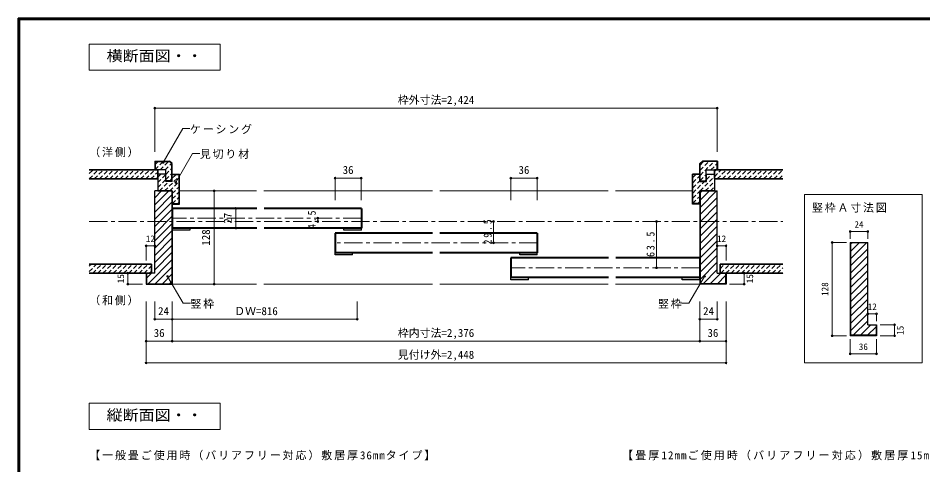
# Model space of a CAD drawing. Units: millimetres at full size, sheet at 1:5. Extents: x -981 to 969, y -733 to 681.
# Drawn here: x -981 to 261, y 67 to 681 of the extents above; entities that cross this region are included whole.
import ezdxf
from ezdxf.enums import TextEntityAlignment as Align

# ---------------------------------------------------------------- set-up
doc = ezdxf.new("R2010")
doc.units = ezdxf.units.MM
doc.header["$LTSCALE"] = 5
doc.header["$PDMODE"] = 32
doc.header["$PDSIZE"] = 2.5
doc.linetypes.add('CHAIN1', pattern=[8, 5, -1, 1, -1])
doc.linetypes.add('DASHED1', pattern=[1.8, 1.2, -0.6])
for name, color, linetype, lineweight in [('0-1_通り芯', 4, 'CHAIN1', 9), ('0-3_仕上げ', 7, 'Continuous', 18), ('0-4_枠', 3, 'Continuous', 25), ('0-5_ケーシング', 3, 'Continuous', 25), ('0-6_扉', 3, 'Continuous', 25), ('0-A_文字', 7, 'Continuous', 18), ('0-B_寸法', 7, 'Continuous', 9), ('0-C_ハッチ', 4, 'DASHED1', 9), ('F-0_補助線', 6, 'Continuous', 40)]:
    doc.layers.add(name, color=color, linetype=linetype, lineweight=lineweight)
doc.styles.add('ＭＳ ゴシック', font='')
doc.styles.get('ＭＳ ゴシック').set_extended_font_data('MS Gothic')

msp = doc.modelspace()

# ---------------------------------------------------------------- linework, layer by layer
at = {"layer": '0-1_通り芯'}
for p, q in [((-883.616, 401.231), (68.895, 401.231)), ((-509.871, 405.731), (-769.616, 405.731)), ((-268.367, 371.731), (-545.968, 371.731)), ((-45.105, 337.731), (-304.464, 337.731))]:
    msp.add_line(p, q, dxfattribs=at)
at = {"layer": '0-3_仕上げ', "color": 2, "lineweight": 35}
for p, q in [((-25.105, 472.231), (-25.105, 459.731)), ((68.895, 472.231), (-25.105, 472.231)), ((-883.616, 459.731), (-789.646, 459.731)), ((68.895, 459.731), (-25.105, 459.731)), ((-883.616, 342.731), (-798.34, 342.731)), ((-798.34, 342.731), (-798.34, 330.231)), ((-17.219, 342.731), (-17.219, 330.231)), ((68.895, 342.731), (-17.219, 342.731)), ((-883.616, 330.231), (-798.34, 330.231)), ((68.895, 330.231), (-17.219, 330.231))]:
    msp.add_line(p, q, dxfattribs=at)
msp.add_lwpolyline([(-883.616, 472.231), (-789.646, 472.231), (-789.646, 459.731)], dxfattribs=at)
at = {"layer": '0-4_枠'}
for p, q in [((-769.616, 443.231), (-793.616, 443.231)), ((-793.616, 330.231), (-793.616, 443.231)), ((-770.116, 443.231), (-770.116, 315.731)), ((-769.616, 443.231), (-769.616, 315.231)), ((-45.105, 443.231), (-21.105, 443.231)), ((-45.105, 443.231), (-45.105, 315.231)), ((-44.605, 443.231), (-44.605, 315.731)), ((-21.105, 330.231), (-21.105, 443.231)), ((161.52, 372.304), (161.52, 244.304)), ((161.52, 372.304), (185.52, 372.304)), ((162.02, 372.304), (162.02, 244.804)), ((185.52, 259.304), (185.52, 372.304)), ((-793.616, 330.231), (-805.616, 330.231)), ((-805.616, 330.231), (-805.616, 315.231)), ((-805.116, 330.231), (-805.116, 315.731)), ((-21.105, 330.231), (-9.105, 330.231)), ((-9.605, 330.231), (-9.605, 315.731)), ((-9.105, 330.231), (-9.105, 315.231)), ((-805.616, 315.231), (-769.616, 315.231)), ((-805.116, 315.731), (-770.116, 315.731)), ((-9.105, 315.231), (-45.105, 315.231)), ((-9.605, 315.731), (-44.605, 315.731)), ((185.52, 259.304), (197.52, 259.304)), ((197.02, 259.304), (197.02, 244.804)), ((197.52, 259.304), (197.52, 244.304)), ((197.52, 244.304), (161.52, 244.304)), ((197.02, 244.804), (162.02, 244.804))]:
    msp.add_line(p, q, dxfattribs=at)
at = {"layer": '0-4_枠', "color": 4, "lineweight": 9}
for p, q in [((-653.864, 443.231), (-759.616, 443.231)), ((-412.361, 443.231), (-643.864, 443.231)), ((-170.857, 443.231), (-402.361, 443.231)), ((-55.105, 443.231), (-160.857, 443.231)), ((-653.864, 315.231), (-769.616, 315.231)), ((-412.361, 315.231), (-643.864, 315.231)), ((-170.857, 315.231), (-402.361, 315.231)), ((-45.105, 315.231), (-160.857, 315.231))]:
    msp.add_line(p, q, dxfattribs=at)
at = {"layer": '0-5_ケーシング'}
for p, q in [((-793.716, 484.231), (-793.716, 472.231)), ((-793.716, 484.231), (-773.252, 484.231)), ((-778.516, 472.231), (-793.716, 472.231)), ((-793.216, 483.731), (-793.216, 472.231)), ((-793.216, 483.731), (-773.459, 483.731)), ((-770.216, 480.488), (-773.459, 483.731)), ((-769.716, 480.695), (-773.252, 484.231)), ((-770.216, 457.231), (-770.216, 480.488)), ((-769.716, 457.231), (-769.716, 480.695)), ((-45.005, 480.695), (-41.469, 484.231)), ((-45.005, 457.231), (-45.005, 480.695)), ((-44.505, 480.488), (-41.262, 483.731)), ((-44.505, 457.231), (-44.505, 480.488)), ((-21.005, 484.231), (-41.469, 484.231)), ((-21.505, 483.731), (-41.262, 483.731)), ((-36.205, 472.231), (-21.005, 472.231)), ((-21.505, 483.731), (-21.505, 472.231)), ((-21.005, 484.231), (-21.005, 472.231)), ((-769.616, 466.231), (-759.616, 466.231)), ((-769.616, 456.231), (-769.616, 466.231)), ((-769.616, 465.731), (-760.116, 465.731)), ((-760.116, 425.731), (-760.116, 465.731)), ((-759.616, 425.231), (-759.616, 466.231)), ((-55.105, 425.231), (-55.105, 466.231)), ((-45.105, 466.231), (-55.105, 466.231)), ((-54.605, 425.731), (-54.605, 465.731)), ((-45.105, 465.731), (-54.605, 465.731)), ((-45.105, 456.231), (-45.105, 466.231)), ((-769.716, 457.231), (-778.516, 457.231)), ((-45.005, 457.231), (-36.205, 457.231)), ((-789.616, 443.231), (-769.616, 443.231)), ((-769.616, 425.231), (-769.616, 443.231)), ((-45.105, 425.231), (-45.105, 443.231)), ((-25.105, 443.231), (-45.105, 443.231)), ((-769.616, 425.731), (-760.116, 425.731)), ((-769.616, 425.231), (-759.616, 425.231)), ((-45.105, 425.231), (-55.105, 425.231)), ((-45.105, 425.731), (-54.605, 425.731))]:
    msp.add_line(p, q, dxfattribs=at)
for points in [[(-778.516, 457.231), (-778.516, 458.28), (-778.516, 472.231)], [(-36.205, 457.231), (-36.205, 458.28), (-36.205, 472.231)], [(-769.616, 456.231), (-778.616, 456.231), (-778.616, 466.231), (-789.616, 466.231), (-789.616, 443.231)], [(-45.105, 456.231), (-36.105, 456.231), (-36.105, 466.231), (-25.105, 466.231), (-25.105, 443.231)]]:
    msp.add_lwpolyline(points, dxfattribs=at)
at = {"layer": '0-6_扉', "color": 6, "lineweight": 40}
for p, q in [((-769.616, 419.231), (-769.616, 392.231)), ((-653.623, 419.231), (-769.616, 419.231)), ((-509.871, 419.231), (-643.623, 419.231)), ((-509.871, 419.231), (-509.871, 392.231)), ((-653.623, 392.231), (-769.616, 392.231)), ((-509.871, 392.231), (-643.623, 392.231)), ((-545.968, 385.231), (-545.968, 358.231)), ((-412.119, 385.231), (-545.968, 385.231)), ((-268.367, 385.231), (-402.119, 385.231)), ((-268.367, 385.231), (-268.367, 358.231)), ((-412.119, 358.231), (-545.968, 358.231)), ((-268.367, 358.231), (-402.119, 358.231)), ((-304.464, 351.231), (-304.464, 324.231)), ((-170.615, 351.231), (-304.464, 351.231)), ((-45.105, 351.231), (-160.615, 351.231)), ((-45.105, 351.231), (-45.105, 324.231)), ((-170.615, 324.231), (-304.464, 324.231)), ((-45.105, 324.231), (-160.615, 324.231))]:
    msp.add_line(p, q, dxfattribs=at)
at = {"layer": '0-6_扉'}
for p, q in [((-769.616, 389.231), (-769.616, 392.231)), ((-533.871, 389.231), (-533.871, 392.231)), ((-509.871, 389.231), (-533.871, 389.231)), ((-509.871, 389.231), (-509.871, 392.231)), ((-545.968, 355.231), (-545.968, 358.231)), ((-521.968, 355.231), (-545.968, 355.231)), ((-521.968, 355.231), (-521.968, 358.231)), ((-292.367, 355.231), (-292.367, 358.231)), ((-268.367, 355.231), (-292.367, 355.231)), ((-268.367, 355.231), (-268.367, 358.231)), ((-304.464, 321.231), (-304.464, 324.231)), ((-280.464, 321.231), (-280.464, 324.231)), ((-45.105, 321.231), (-45.105, 324.231)), ((-280.464, 321.231), (-304.464, 321.231))]:
    msp.add_line(p, q, dxfattribs=at)
for points in [[(-745.616, 392.231), (-745.616, 389.231), (-769.616, 389.231)], [(-45.105, 321.231), (-69.105, 321.231), (-69.105, 324.231)]]:
    msp.add_lwpolyline(points, dxfattribs=at)
at = {"layer": '0-A_文字'}
for p, q in [((-782.112, 482.453), (-755.315, 528.868)), ((-755.315, 528.868), (-745.315, 528.868)), ((98.895, 438.478), (98.895, 206.804)), ((260.145, 438.478), (98.895, 438.478)), ((260.145, 438.478), (260.145, 206.804)), ((-776.01, 325.864), (-754.682, 288.923)), ((-754.682, 288.923), (-744.682, 288.923)), ((98.895, 206.804), (260.145, 206.804))]:
    msp.add_line(p, q, dxfattribs=at)
for points in [[(-883.616, 645.066), (-883.616, 609.066), (-703.616, 609.066), (-703.616, 645.066)], [(-883.616, 151.495), (-883.616, 115.495), (-703.616, 115.495), (-703.616, 151.495)]]:
    msp.add_lwpolyline(points, close=True, dxfattribs=at)
for points in [[(-764.731, 454.851), (-741.751, 494.654), (-731.751, 494.654)], [(-38.711, 325.864), (-60.039, 288.923), (-70.039, 288.923)]]:
    msp.add_lwpolyline(points, dxfattribs=at)
for p in [(-782.112, 482.453), (-764.731, 454.851), (-776.01, 325.864), (-38.711, 325.864)]:
    msp.add_point(p, dxfattribs=at)
at = {"layer": '0-B_寸法', "color": 4}
for p, q in [((-793.616, 497.003), (-793.616, 557.003)), ((-793.616, 557.003), (-21.105, 557.003)), ((-21.105, 497.003), (-21.105, 557.003)), ((-546.112, 460.731), (-546.112, 430.731)), ((-510.112, 460.731), (-546.112, 460.731)), ((-510.112, 460.731), (-510.112, 430.731)), ((-304.609, 460.731), (-304.609, 430.731)), ((-268.609, 460.731), (-304.609, 460.731)), ((-268.609, 460.731), (-268.609, 430.731)), ((-712.094, 443.231), (-747.179, 443.231)), ((-712.094, 443.231), (-712.094, 315.231)), ((-682.094, 419.231), (-682.094, 392.231)), ((-569.871, 401.231), (-569.871, 405.731)), ((-328.367, 371.731), (-328.367, 401.231)), ((-104.605, 337.731), (-104.605, 401.231)), ((161.52, 387.304), (161.52, 377.304)), ((185.52, 387.304), (161.52, 387.304)), ((185.52, 387.304), (185.52, 377.304)), ((-805.616, 367.731), (-793.616, 367.731)), ((-805.616, 367.731), (-805.616, 347.731)), ((-793.616, 367.731), (-793.616, 347.731)), ((-9.105, 367.731), (-21.105, 367.731)), ((-21.105, 367.731), (-21.105, 347.731)), ((-9.105, 367.731), (-9.105, 347.731)), ((136.52, 372.304), (136.52, 244.304)), ((136.52, 372.304), (156.52, 372.304)), ((-830.616, 330.231), (-830.616, 315.231)), ((-830.616, 330.231), (-810.616, 330.231)), ((15.895, 330.231), (-4.105, 330.231)), ((15.895, 330.231), (15.895, 315.231)), ((-830.616, 315.231), (-810.616, 315.231)), ((-750.914, 315.231), (-712.094, 315.231)), ((15.895, 315.231), (-4.105, 315.231)), ((-805.616, 291.398), (-805.616, 206.804)), ((-793.616, 291.398), (-793.616, 266.804)), ((-769.616, 291.398), (-769.616, 236.804)), ((-515.652, 291.398), (-515.652, 266.804)), ((-45.105, 291.398), (-45.105, 236.804)), ((-9.105, 291.398), (-9.105, 206.804)), ((185.52, 274.304), (185.52, 264.304)), ((197.52, 274.304), (185.52, 274.304)), ((197.52, 274.304), (197.52, 264.304)), ((-793.616, 266.804), (-515.652, 266.804)), ((222.52, 259.304), (202.52, 259.304)), ((222.52, 259.304), (222.52, 244.304)), ((-805.616, 236.804), (-9.105, 236.804)), ((136.52, 244.304), (156.52, 244.304)), ((161.52, 219.304), (161.52, 239.304)), ((197.52, 219.304), (197.52, 239.304)), ((222.52, 244.304), (202.52, 244.304)), ((197.52, 219.304), (161.52, 219.304)), ((-805.616, 206.804), (-9.105, 206.804))]:
    msp.add_line(p, q, dxfattribs=at)
msp.add_lwpolyline([(-21.105, 291.398), (-21.105, 266.804), (-45.105, 266.804)], dxfattribs=at)
at = {"layer": '0-B_寸法'}
for p in [(-793.616, 557.003), (-21.105, 557.003), (-546.112, 460.731), (-510.112, 460.731), (-304.609, 460.731), (-268.609, 460.731), (-712.094, 443.231), (-682.094, 419.231), (-569.871, 405.731), (-569.871, 401.231), (-328.367, 401.231), (-104.605, 401.231), (-682.094, 392.231), (161.52, 387.304), (185.52, 387.304), (-328.367, 371.731), (136.52, 372.304), (-805.616, 367.731), (-793.616, 367.731), (-21.105, 367.731), (-9.105, 367.731), (-104.605, 337.731), (-830.616, 330.231), (15.895, 330.231), (-830.616, 315.231), (-712.094, 315.231), (15.895, 315.231), (185.52, 274.304), (197.52, 274.304), (-793.616, 266.804), (-769.616, 266.804), (-515.652, 266.804), (-45.105, 266.804), (-21.105, 266.804), (222.52, 259.304), (-805.616, 236.804), (-769.616, 236.804), (-45.105, 236.804), (-9.105, 236.804), (136.52, 244.304), (222.52, 244.304), (161.52, 219.304), (197.52, 219.304), (-805.616, 206.804), (-9.105, 206.804)]:
    msp.add_point(p, dxfattribs=at)
at = {"layer": '0-C_ハッチ'}
for p, q in [((-883.616, 459.887), (-871.272, 472.231)), ((-883.616, 466.958), (-878.343, 472.231)), ((-876.701, 459.731), (-864.201, 472.231)), ((-869.63, 459.731), (-857.13, 472.231)), ((-862.559, 459.731), (-850.059, 472.231)), ((-855.488, 459.731), (-842.988, 472.231)), ((-848.417, 459.731), (-835.917, 472.231)), ((-841.346, 459.731), (-828.846, 472.231)), ((-834.274, 459.731), (-821.775, 472.231)), ((-827.203, 459.731), (-814.703, 472.231)), ((-820.132, 459.731), (-807.632, 472.231)), ((-813.061, 459.731), (-800.561, 472.231)), ((-805.99, 459.731), (-793.49, 472.231)), ((-793.216, 472.505), (-781.99, 483.731)), ((-793.216, 479.576), (-789.061, 483.731)), ((-786.419, 472.231), (-774.919, 483.731)), ((-779.348, 472.231), (-770.653, 480.926)), ((-778.516, 465.992), (-770.216, 474.292)), ((-44.505, 464.612), (-25.386, 483.731)), ((-44.505, 471.683), (-32.457, 483.731)), ((-44.505, 478.754), (-39.528, 483.731)), ((-29.815, 472.231), (-21.505, 480.541)), ((-25.105, 462.799), (-15.673, 472.231)), ((-25.105, 469.87), (-22.744, 472.231)), ((-22.744, 472.231), (-21.505, 473.47)), ((-21.102, 459.731), (-8.602, 472.231)), ((-14.031, 459.731), (-1.531, 472.231)), ((-6.96, 459.731), (5.54, 472.231)), ((0.112, 459.731), (12.611, 472.231)), ((7.183, 459.731), (19.683, 472.231)), ((14.254, 459.731), (26.754, 472.231)), ((21.325, 459.731), (33.825, 472.231)), ((28.396, 459.731), (40.896, 472.231)), ((35.467, 459.731), (47.967, 472.231)), ((42.538, 459.731), (55.038, 472.231)), ((49.609, 459.731), (62.109, 472.231)), ((-798.919, 459.731), (-789.646, 469.004)), ((-791.848, 459.731), (-789.646, 461.933)), ((-789.616, 461.963), (-785.348, 466.231)), ((-789.616, 454.892), (-778.616, 465.892)), ((-780.064, 443.231), (-760.116, 463.179)), ((-778.516, 458.921), (-770.216, 467.221)), ((-773.135, 457.231), (-770.216, 460.15)), ((-769.616, 460.75), (-764.635, 465.731)), ((-54.605, 461.583), (-50.457, 465.731)), ((-54.605, 454.512), (-45.105, 464.012)), ((-44.673, 443.231), (-25.105, 462.799)), ((-44.505, 457.541), (-36.205, 465.841)), ((-36.105, 458.87), (-28.744, 466.231)), ((-36.105, 465.941), (-35.815, 466.231)), ((56.68, 459.731), (68.895, 471.946)), ((63.751, 459.731), (68.895, 464.875)), ((-789.616, 447.821), (-778.616, 458.821)), ((-787.135, 443.231), (-774.135, 456.231)), ((-772.993, 443.231), (-760.116, 456.107)), ((-769.616, 439.536), (-760.116, 449.036)), ((-54.605, 447.441), (-45.105, 456.941)), ((-54.605, 440.37), (-38.744, 456.231)), ((-37.744, 457.231), (-36.205, 458.77)), ((-37.602, 443.231), (-25.105, 455.728)), ((-30.531, 443.231), (-25.105, 448.657)), ((-769.616, 432.465), (-760.116, 441.965)), ((-54.605, 433.299), (-45.105, 442.799)), ((-54.605, 426.228), (-45.105, 435.728)), ((-769.28, 425.731), (-760.116, 434.894)), ((-762.209, 425.731), (-760.116, 427.823)), ((-48.031, 425.731), (-45.105, 428.657)), ((-883.616, 332.607), (-873.493, 342.731)), ((-883.616, 339.679), (-880.564, 342.731)), ((-878.922, 330.231), (-866.422, 342.731)), ((-871.851, 330.231), (-859.351, 342.731)), ((-864.779, 330.231), (-852.28, 342.731)), ((-857.708, 330.231), (-845.208, 342.731)), ((-850.637, 330.231), (-838.137, 342.731)), ((-843.566, 330.231), (-831.066, 342.731)), ((-836.495, 330.231), (-823.995, 342.731)), ((-829.424, 330.231), (-816.924, 342.731)), ((-822.353, 330.231), (-809.853, 342.731)), ((-815.282, 330.231), (-802.782, 342.731)), ((-808.211, 330.231), (-798.34, 340.102)), ((-17.219, 336.335), (-10.822, 342.731)), ((-16.251, 330.231), (-3.751, 342.731)), ((-9.18, 330.231), (3.32, 342.731)), ((-2.109, 330.231), (10.391, 342.731)), ((4.962, 330.231), (17.462, 342.731)), ((12.033, 330.231), (24.533, 342.731)), ((19.104, 330.231), (31.604, 342.731)), ((26.175, 330.231), (38.675, 342.731)), ((33.246, 330.231), (45.746, 342.731)), ((40.317, 330.231), (52.817, 342.731)), ((47.388, 330.231), (59.888, 342.731)), ((54.459, 330.231), (66.959, 342.731)), ((61.53, 330.231), (68.895, 337.596)), ((-801.14, 330.231), (-798.34, 333.031)), ((68.601, 330.231), (68.895, 330.525))]:
    msp.add_line(p, q, dxfattribs=at)
at = {"layer": '0-C_ハッチ', "linetype": 'Continuous'}
for p, q in [((-793.616, 424.022), (-774.407, 443.231)), ((-793.616, 433.921), (-784.307, 443.231)), ((-793.616, 414.122), (-769.616, 438.122)), ((-44.605, 420.671), (-22.045, 443.231)), ((-44.605, 430.571), (-31.945, 443.231)), ((-44.605, 440.47), (-41.844, 443.231)), ((-793.616, 404.223), (-769.616, 428.223)), ((-44.605, 410.772), (-21.105, 434.272)), ((-44.605, 400.872), (-21.105, 424.372)), ((-793.616, 394.323), (-769.616, 418.323)), ((-44.605, 390.973), (-21.105, 414.473)), ((-793.616, 384.424), (-769.616, 408.424)), ((-793.616, 374.524), (-769.616, 398.524)), ((-44.605, 381.073), (-21.105, 404.573)), ((-793.616, 364.625), (-769.616, 388.625)), ((-44.605, 371.174), (-21.105, 394.674)), ((-793.616, 354.725), (-769.616, 378.725)), ((-44.605, 361.274), (-21.105, 384.774)), ((-44.605, 351.375), (-21.105, 374.875)), ((-793.616, 344.826), (-769.616, 368.826)), ((-44.605, 341.475), (-21.105, 364.975)), ((162.02, 350.111), (184.213, 372.304)), ((162.02, 360.01), (174.314, 372.304)), ((162.02, 369.91), (164.414, 372.304)), ((162.02, 340.211), (185.52, 363.711)), ((-802.912, 315.731), (-769.616, 349.027)), ((-793.616, 334.926), (-769.616, 358.926)), ((-44.605, 331.576), (-21.105, 355.076)), ((162.02, 330.312), (185.52, 353.812)), ((-793.013, 315.731), (-769.616, 339.127)), ((-44.605, 321.676), (-21.105, 345.176)), ((162.02, 320.412), (185.52, 343.912)), ((-805.116, 323.426), (-798.311, 330.231)), ((-783.113, 315.731), (-769.616, 329.228)), ((-40.651, 315.731), (-21.105, 335.277)), ((-30.751, 315.731), (-16.251, 330.231)), ((-20.852, 315.731), (-9.605, 326.978)), ((162.02, 310.513), (185.52, 334.013)), ((162.02, 300.613), (185.52, 324.113)), ((-773.214, 315.731), (-769.616, 319.328)), ((-10.952, 315.731), (-9.605, 317.078)), ((162.02, 290.714), (185.52, 314.214)), ((162.02, 280.814), (185.52, 304.314)), ((162.02, 270.915), (185.52, 294.415)), ((162.02, 261.015), (185.52, 284.515)), ((162.02, 251.116), (185.52, 274.616)), ((165.608, 244.804), (185.52, 264.716)), ((175.507, 244.804), (190.007, 259.304)), ((185.407, 244.804), (197.02, 256.417)), ((195.306, 244.804), (197.02, 246.518))]:
    msp.add_line(p, q, dxfattribs=at)
at = {"layer": 'F-0_補助線'}
for p, q in [((-981.364, 680.724), (-981.364, -715.943)), ((-981.363, 679.891), (968.636, 679.891)), ((-981.363, 679.058), (968.636, 679.058)), ((-980.53, 680.724), (-980.53, -715.943)), ((-979.697, 680.724), (-979.697, -715.943))]:
    msp.add_line(p, q, dxfattribs=at)
msp.add_lwpolyline([(-981.363, 680.724), (968.636, 680.724), (968.636, -715.943)], dxfattribs=at)

# ---------------------------------------------------------------- texts
at = {"layer": '0-A_文字', "style": 'ＭＳ ゴシック', "width": 1.1}
for s, p in [('横断面図・・', (-859.866, 617.066)), ('縦断面図・・', (-859.866, 123.495))]:
    msp.add_text(s, height=14.66, dxfattribs=at).set_placement(p, align=Align.BOTTOM_LEFT)
at = {"layer": '0-A_文字', "char_height": 11, "attachment_point": 7, "style": 'ＭＳ ゴシック'}
for s, insert in [('\\T1.17;ケーシング', (-745.315, 521.368)), ('\\T1.17;（洋側）', (-883.616, 489.503)), ('\\T1.17;見切り材', (-731.751, 487.154)), ('\\T1.17;竪枠Ａ寸法図', (108.895, 413.478)), ('\\T1.17;（和側）', (-883.616, 285.959)), ('\\T1.17;竪枠', (-744.682, 281.423)), ('\\T1.17;竪枠', (-102.539, 281.423)), ('\\T1.18;【一般畳ご使用時（バリアフリー対応）敷居厚36mmタイプ】', (-883.616, 72.995)), ('\\T1.2;【畳厚12mmご使用時（バリアフリー対応）敷居厚15mmタイプ】', (-151.791, 72.995))]:
    msp.add_mtext(s, dxfattribs=dict(at, insert=insert))
at = {"layer": '0-B_寸法', "style": 'ＭＳ ゴシック'}
for s, height, p in [('枠外寸法=2,424', 11, (-459.861, 559.496)), ('36', 11, (-535.612, 463.231)), ('36', 11, (-294.109, 463.231)), ('24', 9.164, (167.27, 389.804)), ('12', 9.164, (-805.866, 370.231)), ('12', 9.164, (-21.355, 370.231)), ('12', 9.164, (185.52, 276.804)), ('24', 11, (-789.116, 269.304)), ('ＤＷ=816', 11, (-684.634, 269.304)), ('24', 11, (-40.605, 269.304)), ('36', 11, (-795.116, 239.304)), ('枠内寸法=2,376', 11, (-459.861, 239.304)), ('36', 11, (-34.605, 239.304)), ('見付け外=2,448', 11, (-459.861, 209.304)), ('36', 9.164, (173.27, 221.804))]:
    msp.add_text(s, height=height, dxfattribs=at).set_placement(p, align=Align.BOTTOM_LEFT)
for s, height, p in [('27', 11, (-684.594, 398.231)), ('128', 11, (-714.594, 367.981)), ('15', 9.164, (-833.116, 316.481)), ('15', 9.164, (30.895, 316.481)), ('128', 9.164, (134.02, 298.929)), ('15', 9.164, (237.52, 245.554))]:
    msp.add_text(s, height=height, rotation=90, dxfattribs=at).set_placement(p, align=Align.BOTTOM_LEFT)
at = {"layer": '0-B_寸法', "char_height": 11, "attachment_point": 7, "rotation": 90, "style": 'ＭＳ ゴシック'}
for s, insert in [('\\T1.38;\\W0.9;4.5', (-572.371, 390.981)), ('\\T1.38;\\W0.9;29.5', (-330.867, 369.606)), ('\\T1.38;\\W0.9;63.5', (-107.105, 352.606))]:
    msp.add_mtext(s, dxfattribs=dict(at, insert=insert))

doc.saveas('drawing.dxf')
